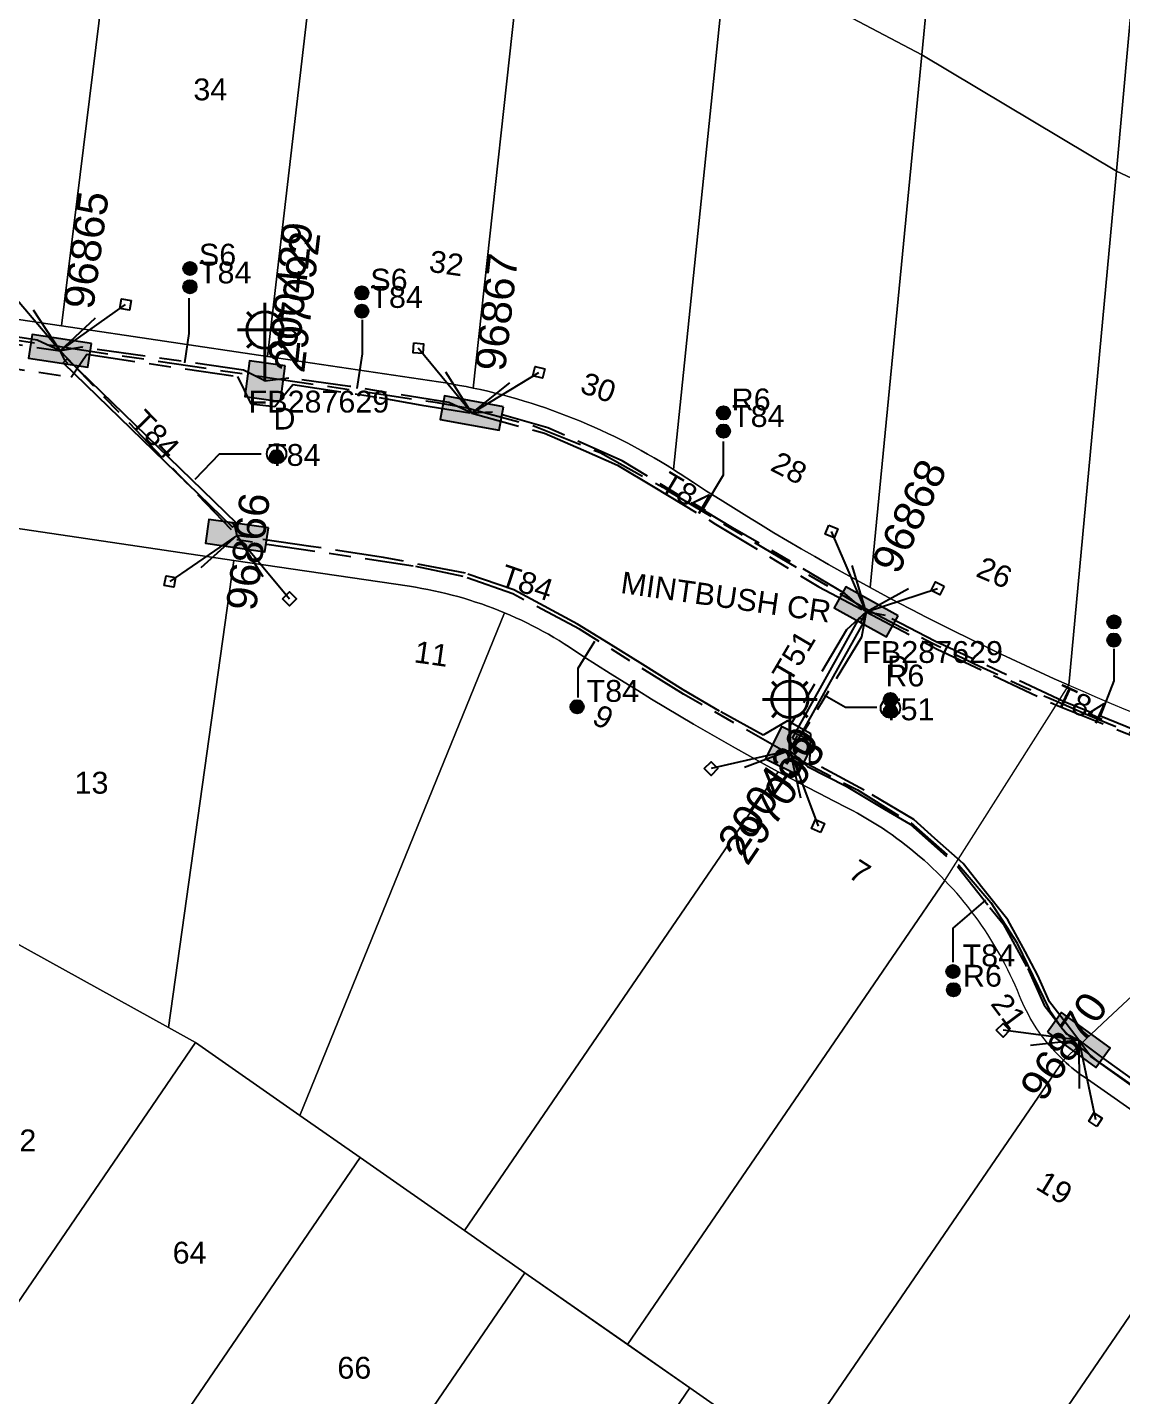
# Model space of a CAD drawing. Header units: metres. Extents: x 282960 to 285195, y 6134329 to 6136665.
# Drawn here: x 283351.6 to 283441.9, y 6135811.4 to 6135924.3 of the extents above; entities that cross this region are included whole.
import ezdxf
from ezdxf.enums import TextEntityAlignment as Align

# ---------------------------------------------------------------- set-up
doc = ezdxf.new("R2010")
doc.units = ezdxf.units.M
doc.linetypes.add('Cable Exist UG', pattern=[8.2, 4, -1.2, 1.8, -1.2])
doc.layers.get('0').update_dxf_attribs({"color": 6})
doc.layers.add('Cadastre Land Parcels_SP_EXT', color=9, linetype='Continuous', lineweight=5)
doc.layers.add('Cadastre Roads_SP_EXT', color=9, linetype='Continuous', lineweight=5)
for name, color, linetype in [('Duct_SP_EXT', 7, 'Continuous'), ('Equip_SP_SL_EXT', 7, 'Continuous'), ('Mains_LV_EXT', 7, 'Continuous'), ('Mains_SL_EXT', 7, 'Continuous'), ('Services_SP_EXT', 7, 'Continuous'), ('SupportsUG_SP_LV_EXT', 7, 'Continuous'), ('SupportsUG_SP_LV_SL_EXT', 7, 'Continuous'), ('Trench_SP_EXT', 7, 'Continuous')]:
    doc.layers.add(name, color=color, linetype=linetype)
doc.styles.add('COLUMN_LABEL', font='arial.ttf')
doc.styles.add('iecARIAL', font='arial.ttf', dxfattribs={"height": 2})
doc.styles.add('POLE_LABEL', font='arial.ttf')
doc.styles.get("Standard").update_dxf_attribs({"font": 'arial.ttf'})

# ---------------------------------------------------------------- blocks, each defined once
blk = doc.blocks.new('COLUMN_EXT')
blk.add_hatch(color=256).paths.add_polyline_path([(-1.49, 1.48), (-1.49, -1.49), (1.48, -1.49), (1.48, 1.48)])
blk.add_lwpolyline([(-1.49, -1.49), (1.48, -1.49), (1.48, 1.48), (-1.49, 1.48)], close=True)
for tag, height, style, flags, p in [('ASSET_NUM', 2.5, 'COLUMN_LABEL', 8, (2, 2)), ('STRUCTURE_PLANT_NUMBER', 0.2, 'POLE_LABEL', 9, (1.81, 0.03)), ('STREET_CODE', 0.2, 'COLUMN_LABEL', 9, (1.81, -0.2))]:
    blk.add_attdef(tag, text='', height=height, dxfattribs=dict(style=style, flags=flags)).set_placement(p, align=Align.MIDDLE_LEFT)
at = {"flags": 9}
for tag, p in [('COLUMN_TYPE', (1.81, -0.4)), ('OWNED_BY', (1.81, -0.6)), ('STATE', (1.81, -0.8)), ('USAGE', (1.81, -1)), ('LEGEND', (1.81, -1.2)), ('STREETNAME', (1.81, -1.6)), ('SUBURB', (1.81, -1.8)), ('LOCATION', (1.81, -1.4)), ('NOTES', (1.81, -2))]:
    blk.add_attdef(tag, text='', height=0.2, dxfattribs=at).set_placement(p, align=Align.MIDDLE_LEFT)
at = {"flags": 1}
blk.add_attdef('Z', (1.81, -2.35), '', height=0.2, dxfattribs=at)
blk = doc.blocks.new('PILLAR_EXT')
blk.add_hatch(color=256).paths.add_polyline_path([(-2.475, 0.99), (-2.475, -0.99), (2.475, -0.99), (2.475, 0.99)])
blk.add_lwpolyline([(-2.475, -0.99), (2.475, -0.99), (2.475, 0.99), (-2.475, 0.99)], close=True)
at = {"style": 'iecARIAL', "flags": 8}
blk.add_attdef('ASSET_NUM', (1.5, 3.5), '', height=2.5, dxfattribs=at)
for tag, p, flags in [('OWNED_BY', (0, -0.2), 9), ('STATE', (0, -0.4), 9), ('SUPPORT_TYPE', (0, -0.6), 9), ('USAGE', (0, -0.8), 9), ('LEGEND', (0, -1), 9), ('LOCATION', (0, -1.2), 9), ('STREETNAME', (0, -1.8), 9), ('SUBURB', (0, -2), 1), ('NOTES', (0, -1.4), 9), ('PARENT', (0, -1.6), 9)]:
    blk.add_attdef(tag, p, '', height=0.2, dxfattribs=dict(flags=flags))
blk = doc.blocks.new('DUCT_EXT')
blk.add_circle((0, 0.8), 0.8)
at = {"flags": 1}
blk.add_attdef('Z', (0, 0), '', height=0.2, dxfattribs=at)
at = {"flags": 9}
for tag, p in [('DUCT_CODE', (0, 0)), ('XSECT_TYPE', (0, -0.2)), ('STATE', (0, -0.6)), ('FB_REFERENCE', (0, -0.4)), ('NOTES', (0, -0.8))]:
    blk.add_attdef(tag, text='', height=0.2, dxfattribs=at).set_placement(p, align=Align.MIDDLE_LEFT)
blk = doc.blocks.new('SL_LANTERN_EXT')
at = {"lineweight": 40}
for p, q in [((-1.46, 5.68), (-1.06, 5.28)), ((0, 1.97), (0, 6.47)), ((1.46, 5.68), (1.06, 5.28)), ((-2.25, 4.22), (2.25, 4.22)), ((-1.46, 2.76), (-1.06, 3.16)), ((0, 0), (0, 2.72)), ((1.46, 2.76), (1.06, 3.16))]:
    blk.add_line(p, q, dxfattribs=at)
blk.add_circle((0, 4.22), 1.5, dxfattribs=at)
at = {"style": 'iecARIAL', "flags": 8}
blk.add_attdef('ASSET_NUM', (1.5, 1.5), '', height=2.5, dxfattribs=at)
for tag, p, height, flags in [('CONSTRUCTED_VOLTAGE', (0.98, -0.65), 0.2, 9), ('CONTROL_TYPE', (0.98, -0.85), 0.2, 9), ('LANTERN_PURPOSE', (0.98, -1.05), 0.2, 9), ('LANTERN_TYPE', (0.98, -1.25), 0.2, 9), ('LNUMBER', (2.18, -3.25), 2.5, 8), ('OPERATING_VOLTAGE', (0.98, -1.65), 0.2, 9), ('ORIENTATION', (0.98, -1.85), 0.2, 9), ('OWNED_BY', (0.98, -2.05), 0.2, 9), ('STATE', (0.98, -2.25), 0.2, 9), ('NO_PHASES', (0.98, -1.45), 0.2, 9), ('USAGE', (0.98, -2.45), 0.2, 9), ('CEXIST', (0.98, -2.65), 0.2, 9), ('CNEW', (0.98, -2.85), 0.2, 9), ('CNUMBER', (0.98, -3.05), 0.2, 9), ('CREMOVE', (0.98, -3.25), 0.2, 9), ('CREPLACE', (0.98, -3.45), 0.2, 9), ('LKINGHEIGHT', (0.98, -3.65), 0.2, 9), ('LBRACKET', (0.98, -3.85), 0.2, 9), ('LBRACKETVOCAB', (0.98, -4.05), 0.2, 9), ('LCATEGORY', (0.98, -4.25), 0.2, 9), ('LCHARGE1', (0.98, -4.45), 0.2, 9), ('LCHARGE1PERCENT', (0.98, -4.65), 0.2, 9), ('LCHARGE2', (0.98, -4.85), 0.2, 9), ('LCHARGE2PERCENT', (0.98, -5.05), 0.2, 9), ('LCHARGE3', (0.98, -5.25), 0.2, 9), ('LCHARGE3PERCENT', (0.98, -5.45), 0.2, 9), ('LEXIST', (0.98, -5.65), 0.2, 9), ('LLAMP', (0.98, -5.85), 0.2, 9), ('LLAMPVOCAB', (0.98, -6.05), 0.2, 9), ('LMAST', (0.98, -6.25), 0.2, 9), ('LMASTVOCAB', (0.98, -6.45), 0.2, 9), ('LNEW', (0.98, -6.65), 0.2, 9), ('LANTNUMBER', (0.98, -6.85), 0.2, 9), ('LOUTREACH', (0.98, -7.25), 0.2, 9), ('LOUTREACHVOCAB', (0.98, -7.45), 0.2, 9), ('LRATECODE', (0.98, -7.65), 0.2, 9), ('LREMOVE', (0.98, -7.85), 0.2, 9), ('LREPLACE', (0.98, -8.05), 0.2, 9), ('LTYPE', (0.98, -8.25), 0.2, 9), ('LTYPEVOCAB', (0.98, -8.45), 0.2, 9), ('LEGEND', (0.98, -8.65), 0.2, 9), ('LOCATION', (0.98, -8.85), 0.2, 9), ('NOTES', (0.98, -9.05), 0.2, 9), ('STREETNAME', (0.98, -9.25), 0.2, 9), ('SUBURB', (0.98, -9.45), 0.2, 1)]:
    blk.add_attdef(tag, p, '', height=height, dxfattribs=dict(flags=flags))
blk = doc.blocks.new('CCP_EXT')
at = {"flags": 9}
for tag, p in [('STATE', (0, -1.8)), ('LEGEND', (0, -1.4)), ('LIFE_SUPPORT', (0, -1.6)), ('NOTES', (0, -2))]:
    blk.add_attdef(tag, text='', height=0.2, dxfattribs=at).set_placement(p, align=Align.MIDDLE_LEFT)
blk.add_wipeout([(0, 0.57), (0.57, 0), (0, -0.57), (-0.57, 0)])
blk.add_lwpolyline([(-0.57, 0), (0, 0.57), (0.57, 0), (0, -0.57), (-0.57, 0)])
at = {"flags": 1}
blk.add_attdef('Z', (0, 0), '', height=0.2, dxfattribs=at)
at = {"flags": 9}
for tag, p in [('CCP_TYPE', (0, 0)), ('CONSTRUCTED_VOLTAGE', (0, -0.2)), ('OPERATING_VOLTAGE', (0, -0.6)), ('ORIENTATION', (0, -0.8)), ('OWNED_BY', (0, -1)), ('NO_PHASES', (0, -0.4)), ('USAGE', (0, -1.2))]:
    blk.add_attdef(tag, text='', height=0.2, dxfattribs=at).set_placement(p, align=Align.MIDDLE_LEFT)
blk = doc.blocks.new('CABLE_LARGE_EXT')
h = blk.add_hatch(color=256)
edge = h.paths.add_edge_path()
edge.add_arc((0, 0.55), 0.55, 0, 360)
blk.add_circle((0, 0.55), 0.55)
at = {"flags": 1}
blk.add_attdef('Z', (0, 0), '', height=0.2, dxfattribs=at)
at = {"flags": 9}
for tag, p in [('COND_CODE', (0, 0)), ('STATE', (0, -0.4)), ('XSECT_SIZE', (0, -0.6)), ('FB_REFERENCE', (0, -0.2)), ('NOTES', (0, -0.8))]:
    blk.add_attdef(tag, text='', height=0.2, dxfattribs=at).set_placement(p, align=Align.MIDDLE_LEFT)

msp = doc.modelspace()

# ---------------------------------------------------------------- linework, layer by layer
at = {"layer": 'Cadastre Land Parcels_SP_EXT', "linetype": 'Continuous'}
for points in [[(283429.61, 6135965.33), (283428.79, 6135965.7), (283427.96, 6135966.05), (283427.13, 6135966.41), (283426.3, 6135966.75), (283425.47, 6135967.09), (283424.63, 6135967.42), (283423.79, 6135967.74), (283422.94, 6135968.06), (283422.1, 6135968.37), (283421.25, 6135968.67), (283420.4, 6135968.97), (283419.54, 6135969.25), (283418.69, 6135969.54), (283417.83, 6135969.81), (283416.97, 6135970.08), (283416.11, 6135970.34), (283415.24, 6135970.59), (283414.38, 6135970.83), (283413.51, 6135971.07), (283409.32, 6135930.53), (283425.42, 6135922.03), (283429.61, 6135965.33)], [(283445.46, 6135956.54), (283444.71, 6135957.04), (283443.95, 6135957.54), (283443.18, 6135958.03), (283442.42, 6135958.51), (283441.64, 6135958.99), (283440.87, 6135959.46), (283440.09, 6135959.92), (283439.3, 6135960.38), (283438.52, 6135960.83), (283437.72, 6135961.27), (283436.93, 6135961.71), (283436.13, 6135962.14), (283435.33, 6135962.56), (283434.52, 6135962.98), (283433.71, 6135963.39), (283432.9, 6135963.79), (283432.08, 6135964.18), (283431.26, 6135964.57), (283430.44, 6135964.95), (283429.61, 6135965.33), (283425.42, 6135922.03), (283441.47, 6135912.45), (283445.46, 6135956.54)], [(283461.32, 6135947.06), (283460.4, 6135947.53), (283459.48, 6135948.02), (283458.57, 6135948.51), (283457.66, 6135949), (283456.75, 6135949.51), (283455.85, 6135950.02), (283454.95, 6135950.54), (283454.06, 6135951.06), (283453.17, 6135951.59), (283452.28, 6135952.12), (283451.4, 6135952.67), (283450.52, 6135953.22), (283449.64, 6135953.77), (283448.77, 6135954.33), (283447.9, 6135954.9), (283447.04, 6135955.48), (283446.18, 6135956.06), (283445.46, 6135956.54), (283441.47, 6135912.45), (283457.75, 6135904.84), (283461.32, 6135947.06)], [(283337.43, 6135902.19), (283354.45, 6135899.67), (283359.33, 6135939.38), (283342.56, 6135941.87), (283337.43, 6135902.19)], [(283354.45, 6135899.67), (283371.45, 6135897.15), (283376.06, 6135936.9), (283359.33, 6135939.38), (283354.45, 6135899.67)], [(283392.78, 6135934.43), (283376.06, 6135936.9), (283371.45, 6135897.15), (283385.54, 6135895.06), (283386.12, 6135894.97), (283386.69, 6135894.88), (283387.27, 6135894.77), (283387.84, 6135894.67), (283388.41, 6135894.55), (283392.78, 6135934.43)], [(283425.42, 6135922.03), (283409.32, 6135930.53), (283404.92, 6135887.83), (283405.2, 6135887.65), (283405.47, 6135887.47), (283406.57, 6135886.76), (283407.66, 6135886.05), (283408.77, 6135885.35), (283409.87, 6135884.66), (283410.98, 6135883.98), (283412.1, 6135883.3), (283413.21, 6135882.62), (283414.34, 6135881.96), (283415.46, 6135881.3), (283416.59, 6135880.65), (283417.73, 6135880), (283418.86, 6135879.36), (283420.01, 6135878.73), (283421.15, 6135878.1), (283425.42, 6135922.03)], [(283441.47, 6135912.45), (283425.42, 6135922.03), (283421.15, 6135878.1), (283422.3, 6135877.48), (283423.45, 6135876.87), (283424.61, 6135876.26), (283425.77, 6135875.66), (283426.93, 6135875.07), (283428.1, 6135874.49), (283429.26, 6135873.91), (283430.44, 6135873.34), (283431.61, 6135872.77), (283432.79, 6135872.21), (283433.98, 6135871.66), (283435.16, 6135871.12), (283436.35, 6135870.58), (283437.54, 6135870.05), (283441.47, 6135912.45)], [(283457.75, 6135904.84), (283441.47, 6135912.45), (283437.54, 6135870.05), (283438.71, 6135869.54), (283439.88, 6135869.04), (283441.05, 6135868.54), (283442.23, 6135868.05), (283443.4, 6135867.57), (283444.58, 6135867.1), (283445.76, 6135866.63), (283446.95, 6135866.17), (283448.14, 6135865.71), (283449.33, 6135865.26), (283450.52, 6135864.82), (283451.72, 6135864.39), (283452.91, 6135863.96), (283454.11, 6135863.54), (283457.75, 6135904.84)], [(283368.66, 6135880.34), (283350.68, 6135883), (283346.16, 6135850.55), (283348.83, 6135849.79), (283363.27, 6135841.8), (283368.66, 6135880.34)], [(283391, 6135876.01), (283390.53, 6135876.21), (283390.06, 6135876.39), (283389.58, 6135876.57), (283389.1, 6135876.74), (283388.61, 6135876.9), (283388.13, 6135877.06), (283387.64, 6135877.21), (283387.15, 6135877.35), (283386.66, 6135877.48), (283386.16, 6135877.61), (283385.67, 6135877.72), (283385.17, 6135877.83), (283384.67, 6135877.94), (283384.17, 6135878.03), (283383.66, 6135878.12), (283383.16, 6135878.2), (283368.66, 6135880.34), (283363.27, 6135841.8), (283365.5, 6135840.57), (283374.1, 6135834.56), (283391, 6135876.01)], [(283413.58, 6135862.9), (283412.4, 6135863.54), (283411.23, 6135864.19), (283410.06, 6135864.84), (283408.9, 6135865.5), (283407.73, 6135866.17), (283406.58, 6135866.84), (283405.42, 6135867.52), (283404.27, 6135868.2), (283403.13, 6135868.9), (283401.99, 6135869.6), (283400.85, 6135870.3), (283399.72, 6135871.01), (283398.59, 6135871.73), (283397.46, 6135872.45), (283396.34, 6135873.18), (283395.92, 6135873.46), (283395.49, 6135873.72), (283395.06, 6135873.98), (283394.62, 6135874.24), (283394.18, 6135874.48), (283393.74, 6135874.72), (283393.29, 6135874.95), (283392.84, 6135875.18), (283392.38, 6135875.4), (283391.93, 6135875.61), (283391.47, 6135875.82), (283391, 6135876.01), (283374.1, 6135834.56), (283379.09, 6135831.08), (283387.69, 6135825.07), (283413.58, 6135862.9)], [(283427.33, 6135853.93), (283427, 6135854.28), (283426.66, 6135854.62), (283426.31, 6135854.95), (283425.96, 6135855.28), (283425.6, 6135855.6), (283425.24, 6135855.92), (283424.87, 6135856.23), (283424.5, 6135856.53), (283424.12, 6135856.83), (283423.74, 6135857.13), (283423.36, 6135857.41), (283422.97, 6135857.69), (283422.57, 6135857.97), (283422.17, 6135858.24), (283421.77, 6135858.5), (283421.36, 6135858.75), (283420.95, 6135859), (283420.53, 6135859.24), (283420.11, 6135859.48), (283419.69, 6135859.7), (283419.26, 6135859.92), (283418.12, 6135860.51), (283416.98, 6135861.1), (283415.84, 6135861.69), (283414.71, 6135862.29), (283413.58, 6135862.9), (283387.69, 6135825.07), (283392.68, 6135821.58), (283401.15, 6135815.67), (283427.33, 6135853.93)], [(283437.1, 6135839.12), (283436.85, 6135839.36), (283436.61, 6135839.6), (283436.38, 6135839.84), (283436.15, 6135840.1), (283435.93, 6135840.35), (283435.71, 6135840.62), (283435.5, 6135840.88), (283435.3, 6135841.15), (283435.1, 6135841.43), (283434.91, 6135841.71), (283434.72, 6135842), (283434.54, 6135842.28), (283434.37, 6135842.58), (283434.21, 6135842.88), (283434.05, 6135843.18), (283433.9, 6135843.48), (283433.75, 6135843.79), (283433.62, 6135844.1), (283433.49, 6135844.41), (283433.31, 6135844.85), (283433.12, 6135845.29), (283432.92, 6135845.72), (283432.72, 6135846.15), (283432.51, 6135846.58), (283432.3, 6135847), (283432.08, 6135847.42), (283431.85, 6135847.84), (283431.61, 6135848.25), (283431.37, 6135848.66), (283431.12, 6135849.07), (283430.87, 6135849.47), (283430.61, 6135849.87), (283430.34, 6135850.26), (283430.06, 6135850.65), (283429.78, 6135851.03), (283429.5, 6135851.41), (283429.21, 6135851.79), (283428.91, 6135852.16), (283428.61, 6135852.52), (283428.3, 6135852.88), (283427.98, 6135853.24), (283427.66, 6135853.59), (283427.33, 6135853.93), (283401.15, 6135815.67), (283406.28, 6135812.09), (283414.62, 6135806.27), (283437.1, 6135839.12)], [(283363.27, 6135841.8), (283348.83, 6135849.79), (283327.37, 6135818.33), (283342.89, 6135807.49), (283365.5, 6135840.57), (283363.27, 6135841.8)], [(283342.89, 6135807.49), (283356.48, 6135798), (283379.09, 6135831.08), (283374.1, 6135834.56), (283365.5, 6135840.57), (283342.89, 6135807.49)], [(283450.47, 6135829.59), (283438.81, 6135837.73), (283438.55, 6135837.91), (283438.3, 6135838.1), (283438.05, 6135838.29), (283437.8, 6135838.49), (283437.56, 6135838.7), (283437.33, 6135838.91), (283437.1, 6135839.12), (283414.62, 6135806.27), (283419.87, 6135802.6), (283428.08, 6135796.87), (283450.47, 6135829.59)], [(283356.48, 6135798), (283370.07, 6135788.51), (283392.68, 6135821.58), (283387.69, 6135825.07), (283379.09, 6135831.08), (283356.48, 6135798)], [(283428.08, 6135796.87), (283433.47, 6135793.11), (283441.54, 6135787.47), (283463.93, 6135820.19), (283450.47, 6135829.59), (283428.08, 6135796.87)], [(283370.07, 6135788.51), (283383.67, 6135779.02), (283406.28, 6135812.09), (283401.16, 6135815.67), (283392.68, 6135821.58), (283370.07, 6135788.51)], [(283383.67, 6135779.02), (283397.26, 6135769.53), (283419.87, 6135802.6), (283414.62, 6135806.27), (283406.28, 6135812.09), (283383.67, 6135779.02)]]:
    msp.add_lwpolyline(points, close=True, dxfattribs=at)
msp.add_lwpolyline([(283392.78, 6135934.43), (283388.41, 6135894.55), (283389.01, 6135894.42), (283389.62, 6135894.28), (283390.22, 6135894.13), (283390.82, 6135893.98), (283391.41, 6135893.82), (283392.01, 6135893.65), (283392.6, 6135893.48), (283393.19, 6135893.3), (283393.78, 6135893.11), (283394.36, 6135892.91), (283394.95, 6135892.7), (283395.53, 6135892.49), (283396.11, 6135892.27), (283396.68, 6135892.05), (283397.25, 6135891.81), (283397.82, 6135891.57), (283398.39, 6135891.33), (283398.95, 6135891.07), (283399.51, 6135890.81), (283400.07, 6135890.54), (283400.62, 6135890.27), (283401.17, 6135889.99), (283401.72, 6135889.7), (283402.26, 6135889.4), (283402.8, 6135889.1), (283403.34, 6135888.79), (283403.87, 6135888.48), (283404.4, 6135888.16), (283404.92, 6135887.83), (283409.32, 6135930.53)], dxfattribs=at)
at = {"layer": 'Duct_SP_EXT'}
for p, q in [((283354.58, 6135896.62), (283354.75, 6135896.79)), ((283354.58, 6135896.62), (283368.55, 6135883.07)), ((283354.91, 6135896.96), (283354.75, 6135896.79)), ((283354.91, 6135896.96), (283368.89, 6135883.41)), ((283368.55, 6135883.07), (283368.72, 6135883.24)), ((283368.89, 6135883.41), (283368.72, 6135883.24)), ((283414.75, 6135865.67), (283420.29, 6135875.61)), ((283415.17, 6135865.44), (283420.71, 6135875.37)), ((283420.29, 6135875.61), (283420.5, 6135875.49)), ((283420.71, 6135875.37), (283420.5, 6135875.49)), ((283414.75, 6135865.67), (283414.96, 6135865.56)), ((283415.17, 6135865.44), (283414.96, 6135865.56))]:
    msp.add_line(p, q, dxfattribs=at)
for points in [[(283364.95, 6135901.96), (283364.95, 6135899.05), (283364.58, 6135896.62)], [(283379.24, 6135900.17), (283379.24, 6135897.38), (283378.81, 6135894.5)], [(283409.04, 6135890.15), (283409.04, 6135887.36), (283407.36, 6135884.57)], [(283370.92, 6135889.09), (283367.44, 6135889.09), (283365.45, 6135887.01)], [(283397.06, 6135869.04), (283397.06, 6135871.44), (283398.45, 6135873.66)], [(283441.27, 6135873.04), (283441.27, 6135870.41), (283440.12, 6135867.48)], [(283421.7, 6135868.21), (283419.13, 6135868.21), (283417.38, 6135869.19)], [(283428, 6135847.19), (283428, 6135849.99), (283430.7, 6135852.32)]]:
    msp.add_lwpolyline(points, dxfattribs=at)
at = {"layer": 'Mains_LV_EXT', "linetype": 'Cable Exist UG'}
for points in [[(283320.3, 6135902.76), (283336.18, 6135900.28), (283354.32, 6135897.62)], [(283354.32, 6135897.62), (283368.92, 6135882.38)], [(283420.83, 6135876.09), (283419.21, 6135874.62), (283414.54, 6135866.69), (283414.53, 6135864.65)], [(283420.83, 6135876.09), (283426.69, 6135873.02), (283431.32, 6135870.83), (283436.67, 6135868.33), (283441.71, 6135866.31), (283451.32, 6135862.47), (283452.14, 6135860.18), (283468.16, 6135855.09), (283470.9, 6135856.51)]]:
    msp.add_lwpolyline(points, dxfattribs=at)
at = {"layer": 'Mains_SL_EXT', "linetype": 'Cable Exist UG'}
for points in [[(283354.32, 6135897.62), (283352.43, 6135898.5), (283338.78, 6135900.61), (283322.09, 6135902.99), (283320.29, 6135902.81)], [(283371.26, 6135895.12), (283369.47, 6135896.03), (283356.13, 6135897.91), (283354.32, 6135897.62)], [(283388.29, 6135892.49), (283386.4, 6135893.35), (283378.23, 6135894.68), (283373.19, 6135895.36), (283371.22, 6135895.12)], [(283420.83, 6135876.09), (283420.45, 6135873.99), (283415.78, 6135866.37), (283414.53, 6135864.65)], [(283453.93, 6135861.68), (283452.35, 6135862.69), (283451.34, 6135862.99), (283439.49, 6135867.74), (283437.11, 6135868.7), (283426.5, 6135873.68), (283422.41, 6135875.78), (283420.83, 6135876.09)]]:
    msp.add_lwpolyline(points, dxfattribs=at)
at = {"layer": 'Services_SP_EXT'}
msp.add_lwpolyline([(283354.32, 6135897.62), (283349.87, 6135902.87)], dxfattribs=at)
at = {"layer": 'Trench_SP_EXT', "linetype": 'Cable Exist UG'}
for points in [[(283320.13, 6135903.04), (283337.18, 6135900.51), (283354.21, 6135897.99), (283354.31, 6135897.97)], [(283354.32, 6135897.62), (283351.71, 6135901.59)], [(283354.32, 6135897.62), (283357.64, 6135900.71)], [(283354.31, 6135897.97), (283371.2, 6135895.47), (283371.25, 6135895.46)], [(283354.96, 6135896.58), (283354.75, 6135896.79), (283354.32, 6135897.62)], [(283388.29, 6135892.49), (283385.72, 6135896.55)], [(283371.25, 6135895.46), (283385.27, 6135893.38), (283388.04, 6135892.89), (283388.3, 6135892.82)], [(283388.29, 6135892.49), (283391.7, 6135895.21)], [(283368.48, 6135883.47), (283368.72, 6135883.24), (283368.92, 6135882.38)], [(283368.92, 6135882.38), (283365.46, 6135879.29)], [(283368.92, 6135882.38), (283371.41, 6135878.42)], [(283420.83, 6135876.09), (283419.35, 6135880.93)], [(283420.83, 6135876.09), (283424.51, 6135878.13)], [(283420.83, 6135876.09), (283420.5, 6135875.49), (283420.37, 6135875.25)], [(283415.14, 6135865.88), (283414.96, 6135865.56), (283414.53, 6135864.65)], [(283414.53, 6135864.65), (283410.23, 6135863.06)], [(283414.53, 6135864.65), (283415.53, 6135860.22)], [(283438.37, 6135840.78), (283433.94, 6135840.27)], [(283438.37, 6135840.78), (283438.42, 6135836.08)]]:
    msp.add_lwpolyline(points, dxfattribs=at)
msp.add_lwpolyline([(283420.77, 6135876.38, 0.020059), (283436.91, 6135868.55), (283436.91, 6135868.55), (283437.74, 6135868.19), (283437.74, 6135868.19, 0.019078), (283453.64, 6135861.99), (283453.64, 6135861.99), (283453.92, 6135861.88)], format="xyb", dxfattribs=at)

# ---------------------------------------------------------------- block references
at = {"layer": 'Duct_SP_EXT'}
for name, p in [('CABLE_LARGE_EXT', (283365.04, 6135903.86)), ('CABLE_LARGE_EXT', (283365.04, 6135902.36)), ('CABLE_LARGE_EXT', (283379.22, 6135901.84)), ('CABLE_LARGE_EXT', (283379.22, 6135900.34)), ('CABLE_LARGE_EXT', (283409.05, 6135891.95)), ('CABLE_LARGE_EXT', (283409.05, 6135890.45)), ('DUCT_EXT', (283372.18, 6135888.33)), ('CABLE_LARGE_EXT', (283372.18, 6135888.33)), ('CABLE_LARGE_EXT', (283441.27, 6135874.71)), ('CABLE_LARGE_EXT', (283441.26, 6135873.21)), ('DUCT_EXT', (283422.83, 6135867.35)), ('CABLE_LARGE_EXT', (283422.84, 6135868.3)), ('CABLE_LARGE_EXT', (283396.98, 6135867.71)), ('CABLE_LARGE_EXT', (283422.83, 6135867.35)), ('CABLE_LARGE_EXT', (283427.99, 6135845.88)), ('CABLE_LARGE_EXT', (283428.03, 6135844.38))]:
    msp.add_blockref(name, p, dxfattribs=at)
at = {"layer": 'Equip_SP_SL_EXT'}
ref = msp.add_blockref('SL_LANTERN_EXT', (283371.22, 6135895.12), dxfattribs=at)
ref.add_attrib('ASSET_NUM', '200429', dxfattribs={"layer": '0', "height": 2.5, "rotation": 84.0685, "style": 'iecARIAL'}).set_placement((283372.72, 6135896.62), align=Align.MIDDLE_LEFT)
ref = msp.add_blockref('SL_LANTERN_EXT', (283414.53, 6135864.65), dxfattribs=at)
ref.add_attrib('ASSET_NUM', '200430', dxfattribs={"layer": '0', "height": 2.5, "rotation": 55.5074, "style": 'iecARIAL'}).set_placement((283416.03, 6135866.15), align=Align.MIDDLE_RIGHT)
at = {"layer": 'SupportsUG_SP_LV_EXT'}
ref = msp.add_blockref('PILLAR_EXT', (283354.32, 6135897.62), dxfattribs=dict(at, rotation=171.5288552245106))
ref.add_attrib('ASSET_NUM', '96865', dxfattribs={"layer": '0', "height": 2.5, "rotation": 82.2881, "style": 'iecARIAL'}).set_placement((283355.82, 6135901.12), align=Align.MIDDLE_LEFT)
ref = msp.add_blockref('PILLAR_EXT', (283388.29, 6135892.49), dxfattribs=dict(at, rotation=169.5085232123611))
ref.add_attrib('ASSET_NUM', '96867', dxfattribs={"layer": '0', "height": 2.5, "rotation": 83.5567, "style": 'iecARIAL'}).set_placement((283389.79, 6135895.99), align=Align.MIDDLE_LEFT)
ref = msp.add_blockref('PILLAR_EXT', (283420.83, 6135876.09), dxfattribs=dict(at, rotation=150.9453957486759))
ref.add_attrib('ASSET_NUM', '96868', dxfattribs={"layer": '0', "height": 2.5, "rotation": 65.0715, "style": 'iecARIAL'}).set_placement((283422.33, 6135879.59), align=Align.MIDDLE_LEFT)
ref = msp.add_blockref('PILLAR_EXT', (283368.92, 6135882.38), dxfattribs=dict(at, rotation=171.8698979099665))
ref.add_attrib('ASSET_NUM', '96866', dxfattribs={"layer": '0', "height": 2.5, "rotation": 83.012, "style": 'iecARIAL'}).set_placement((283370.42, 6135885.88), align=Align.MIDDLE_RIGHT)
ref = msp.add_blockref('PILLAR_EXT', (283438.37, 6135840.78), dxfattribs=dict(at, rotation=323.9224536061195))
ref.add_attrib('ASSET_NUM', '96870', dxfattribs={"layer": '0', "height": 2.5, "rotation": 55.6363, "style": 'iecARIAL'}).set_placement((283439.87, 6135844.28), align=Align.MIDDLE_RIGHT)
at = {"layer": 'SupportsUG_SP_LV_SL_EXT'}
ref = msp.add_blockref('COLUMN_EXT', (283371.22, 6135895.12), dxfattribs=dict(at, rotation=172.2348339229951))
ref.add_attrib('ASSET_NUM', '297092', dxfattribs={"layer": '0', "height": 2.5, "rotation": 83.3399, "style": 'COLUMN_LABEL'}).set_placement((283373.22, 6135895.87), align=Align.MIDDLE_LEFT)
ref = msp.add_blockref('COLUMN_EXT', (283414.53, 6135864.65), dxfattribs=dict(at, rotation=333.7047270269509))
ref.add_attrib('ASSET_NUM', '297093', dxfattribs={"layer": '0', "height": 2.5, "rotation": 55.8771, "style": 'COLUMN_LABEL'}).set_placement((283416.53, 6135865.4), align=Align.MIDDLE_RIGHT)

# ---------------------------------------------------------------- texts
at = {"layer": 'Cadastre Land Parcels_SP_EXT'}
for s, p in [('34', (283365.32, 6135918.28)), ('13', (283355.52, 6135861.1)), ('62', (283349.57, 6135831.6)), ('64', (283363.61, 6135822.34)), ('66', (283377.2, 6135812.85))]:
    msp.add_text(s, height=1.8, dxfattribs=at).set_placement(p)
for s, rotation, p in [('32', 351.9097, (283384.69, 6135904.15)), ('30', 340.2814, (283397.12, 6135894.22)), ('28', 332.5641, (283412.82, 6135887.81)), ('26', 336.771, (283429.78, 6135879.06)), ('11', 351.9268, (283383.46, 6135871.94)), ('9', 332.5998, (283398.1, 6135866.94)), ('7', 327.2869, (283419.23, 6135854.27)), ('21', 306.6646, (283431.03, 6135843.76)), ('19', 328.8361, (283434.71, 6135828.55))]:
    msp.add_text(s, height=1.8, rotation=rotation, dxfattribs=at).set_placement(p)
at = {"layer": 'Cadastre Roads_SP_EXT'}
msp.add_text('MINTBUSH CR', height=1.8, rotation=351.925, dxfattribs=at).set_placement((283400.5, 6135877.65))
at = {"layer": 'Duct_SP_EXT'}
for s, p in [('S6', (283365.78, 6135904.65)), ('T84', (283365.78, 6135903.18)), ('S6', (283379.92, 6135902.59)), ('T84', (283379.92, 6135901.16)), ('FB287629', (283369.88, 6135892.53)), ('R6', (283409.73, 6135892.71)), ('D', (283371.93, 6135891.13)), ('T84', (283409.76, 6135891.34)), ('T84', (283371.48, 6135888.13)), ('FB287629', (283420.51, 6135871.88)), ('D', (283422.56, 6135870.69)), ('R6', (283422.41, 6135869.94)), ('T84', (283397.76, 6135868.67)), ('T51', (283422.13, 6135867.15)), ('T84', (283428.78, 6135846.86)), ('R6', (283428.81, 6135845.18))]:
    msp.add_text(s, height=1.8, dxfattribs=at).set_placement(p)
at = {"layer": 'Mains_LV_EXT'}
for s, rotation, p in [('T84', 314.314, (283360.04, 6135891.66)), ('T84', 329.25, (283403.66, 6135886.2)), ('T84', 341.3504, (283390.5, 6135878.33)), ('T51', 59.5345, (283414.53, 6135870.12)), ('T84', 335.2957, (283436.21, 6135868.54))]:
    msp.add_text(s, height=1.8, rotation=rotation, dxfattribs=at).set_placement(p)

# ---------------------------------------------------------------- next in the draw order: block references
at = {"layer": 'Services_SP_EXT'}
for p, rotation in [((283359.72, 6135901.43), 215.1535918960256), ((283383.88, 6135897.83), 309.8017949590276), ((283393.82, 6135895.84), 211.1700201493466), ((283417.97, 6135882.72), 293.5708746010442), ((283363.39, 6135878.6), 34.43658122848644), ((283426.72, 6135878.03), 198.2599939282894), ((283416.86, 6135858.42), 110.7603224810505), ((283439.74, 6135834.21), 102.2172173907209)]:
    msp.add_blockref('CCP_EXT', p, dxfattribs=dict(at, rotation=rotation))
for p in [(283373.25, 6135877.17), (283408.03, 6135863.16), (283432.12, 6135841.58)]:
    msp.add_blockref('CCP_EXT', p, dxfattribs=at)

# ---------------------------------------------------------------- next in the draw order: linework, layer by layer
at = {"layer": 'Cadastre Roads_SP_EXT', "linetype": 'Continuous'}
for points in [[(283350.68, 6135883), (283368.66, 6135880.34), (283383.16, 6135878.2), (283383.66, 6135878.12), (283384.17, 6135878.03), (283384.67, 6135877.94), (283385.17, 6135877.83), (283385.67, 6135877.72), (283386.16, 6135877.61), (283386.66, 6135877.48), (283387.15, 6135877.35), (283387.64, 6135877.21), (283388.13, 6135877.06), (283388.61, 6135876.9), (283389.1, 6135876.74), (283389.58, 6135876.57), (283390.06, 6135876.39), (283390.53, 6135876.21), (283391, 6135876.01), (283391.47, 6135875.82), (283391.93, 6135875.61), (283392.38, 6135875.4), (283392.84, 6135875.18), (283393.29, 6135874.95), (283393.74, 6135874.72), (283394.18, 6135874.48), (283394.62, 6135874.24), (283395.06, 6135873.98), (283395.49, 6135873.72), (283395.92, 6135873.46), (283396.34, 6135873.18), (283397.46, 6135872.45), (283398.59, 6135871.73), (283399.72, 6135871.01), (283400.85, 6135870.3), (283401.99, 6135869.6), (283403.13, 6135868.9), (283404.27, 6135868.2), (283405.42, 6135867.52), (283406.58, 6135866.84), (283407.73, 6135866.17), (283408.9, 6135865.5), (283410.06, 6135864.84), (283411.23, 6135864.19), (283412.4, 6135863.54), (283413.58, 6135862.9), (283414.71, 6135862.29), (283415.84, 6135861.69), (283416.98, 6135861.1), (283418.12, 6135860.51), (283419.26, 6135859.92), (283419.69, 6135859.7), (283420.11, 6135859.48), (283420.53, 6135859.24), (283420.95, 6135859), (283421.36, 6135858.75), (283421.77, 6135858.5), (283422.17, 6135858.24), (283422.57, 6135857.97), (283422.97, 6135857.69), (283423.36, 6135857.41), (283423.74, 6135857.13), (283424.12, 6135856.83), (283424.5, 6135856.53), (283424.87, 6135856.23), (283425.24, 6135855.92), (283425.6, 6135855.6), (283425.96, 6135855.28), (283426.31, 6135854.95), (283426.66, 6135854.62), (283427, 6135854.28), (283427.33, 6135853.93), (283432.44, 6135861.99), (283432.44, 6135861.99), (283437.54, 6135870.05), (283436.35, 6135870.58), (283435.16, 6135871.12), (283433.98, 6135871.66), (283432.79, 6135872.21), (283431.61, 6135872.77), (283430.44, 6135873.34), (283429.26, 6135873.91), (283428.1, 6135874.49), (283426.93, 6135875.07), (283425.77, 6135875.66), (283424.61, 6135876.26), (283423.45, 6135876.87), (283422.3, 6135877.48), (283421.15, 6135878.1), (283420.01, 6135878.73), (283418.86, 6135879.36), (283417.73, 6135880), (283416.59, 6135880.65), (283415.46, 6135881.3), (283414.34, 6135881.96), (283413.21, 6135882.62), (283412.1, 6135883.3), (283410.98, 6135883.98), (283409.87, 6135884.66), (283408.77, 6135885.35), (283407.66, 6135886.05), (283406.57, 6135886.76), (283405.47, 6135887.47), (283405.2, 6135887.65), (283404.92, 6135887.83), (283404.4, 6135888.16), (283403.87, 6135888.48), (283403.34, 6135888.79), (283402.8, 6135889.1), (283402.26, 6135889.4), (283401.72, 6135889.7), (283401.17, 6135889.99), (283400.62, 6135890.27), (283400.07, 6135890.54), (283399.51, 6135890.81), (283398.95, 6135891.07), (283398.39, 6135891.33), (283397.82, 6135891.57), (283397.25, 6135891.81), (283396.68, 6135892.05), (283396.11, 6135892.27), (283395.53, 6135892.49), (283394.95, 6135892.7), (283394.36, 6135892.91), (283393.78, 6135893.11), (283393.19, 6135893.3), (283392.6, 6135893.48), (283392.01, 6135893.65), (283391.41, 6135893.82), (283390.82, 6135893.98), (283390.22, 6135894.13), (283389.62, 6135894.28), (283389.01, 6135894.42), (283388.41, 6135894.55), (283387.84, 6135894.67), (283387.27, 6135894.77), (283386.69, 6135894.88), (283386.12, 6135894.97), (283385.54, 6135895.06), (283371.45, 6135897.15), (283354.45, 6135899.67), (283337.43, 6135902.19)], [(283444.43, 6135845.96), (283440.76, 6135842.54), (283437.1, 6135839.12), (283437.33, 6135838.91), (283437.56, 6135838.7), (283437.8, 6135838.49), (283438.05, 6135838.29), (283438.3, 6135838.1), (283438.55, 6135837.91), (283438.81, 6135837.73), (283450.47, 6135829.59)]]:
    msp.add_lwpolyline(points, dxfattribs=at)
at = {"layer": 'Mains_LV_EXT', "linetype": 'Cable Exist UG'}
for points in [[(283293.82, 6135949.47), (283293.12, 6135949.76), (283286.1, 6135950.97), (283285.47, 6135946.53), (283287.23, 6135944.89), (283282.57, 6135912.73), (283287.8, 6135905.57), (283309.22, 6135902.31), (283327.84, 6135899.58), (283347.43, 6135896.63), (283355.24, 6135895.44), (283356.53, 6135897.33), (283368.97, 6135895.5), (283370.07, 6135893.25), (283372.04, 6135893.02), (283373.53, 6135894.83), (283380.64, 6135893.77), (283384.18, 6135893.15), (283388.29, 6135892.49)], [(283388.29, 6135892.49), (283394.28, 6135890.82), (283397.51, 6135889.43), (283400.31, 6135888.18), (283403.38, 6135886.36), (283408.41, 6135883.33), (283416.92, 6135878.15), (283420.83, 6135876.09)], [(283438.37, 6135840.78), (283437.08, 6135842.47), (283435.95, 6135843.93), (283434.98, 6135846.09), (283433.95, 6135848.07), (283432.52, 6135850.69), (283430.45, 6135853.28), (283428.84, 6135855.34), (283426.49, 6135857.41), (283424.75, 6135858.97), (283420.67, 6135861.39), (283416.18, 6135863.78), (283416.27, 6135866.02), (283414.35, 6135867.09), (283412.33, 6135865.92), (283408.73, 6135867.9), (283405.73, 6135869.65), (283402.4, 6135871.74), (283399.58, 6135873.5), (283397.01, 6135875.07), (283393.9, 6135876.76), (283391.75, 6135877.9), (283387.76, 6135879.28), (283381, 6135880.58), (283375.01, 6135881.49), (283368.92, 6135882.38)], [(283438.37, 6135840.78), (283440.14, 6135839.46), (283449.89, 6135832.43), (283451.66, 6135833.57), (283453.83, 6135832.13), (283454.36, 6135829.35), (283462.05, 6135823.96), (283464.91, 6135821.96)]]:
    msp.add_lwpolyline(points, dxfattribs=at)
at = {"layer": 'Mains_SL_EXT', "linetype": 'Cable Exist UG'}
for points in [[(283420.83, 6135876.09), (283419.08, 6135877.61), (283409.81, 6135883.02), (283400.7, 6135888.54), (283394.56, 6135891.27), (283390.01, 6135892.56), (283388.29, 6135892.49)], [(283414.53, 6135864.65), (283415.99, 6135863.33), (283419.19, 6135861.72), (283422.33, 6135859.82), (283424.47, 6135858.57), (283428.4, 6135855.06), (283431.04, 6135851.71), (283432.13, 6135850.35), (283434.16, 6135846.67), (283435.51, 6135843.65), (283436.85, 6135841.93), (283437.36, 6135841.28), (283438.37, 6135840.78)], [(283438.37, 6135840.78), (283439.43, 6135839.36), (283448.51, 6135832.82), (283450.15, 6135831.66), (283451.65, 6135831.19)]]:
    msp.add_lwpolyline(points, dxfattribs=at)
at = {"layer": 'Services_SP_EXT'}
for points in [[(283354.32, 6135897.62), (283359.72, 6135901.43)], [(283388.29, 6135892.49), (283383.88, 6135897.83)], [(283388.29, 6135892.49), (283393.82, 6135895.84)], [(283420.83, 6135876.09), (283417.97, 6135882.72)], [(283368.92, 6135882.38), (283363.39, 6135878.6)], [(283368.92, 6135882.38), (283373.25, 6135877.17)], [(283420.83, 6135876.09), (283426.72, 6135878.03)], [(283414.53, 6135864.65), (283408.03, 6135863.16)], [(283414.53, 6135864.65), (283416.86, 6135858.42)], [(283438.37, 6135840.78), (283432.12, 6135841.58)], [(283438.37, 6135840.78), (283439.74, 6135834.21)]]:
    msp.add_lwpolyline(points, dxfattribs=at)
at = {"layer": 'Trench_SP_EXT', "linetype": 'Cable Exist UG'}
for points in [[(283388.3, 6135892.82), (283393.55, 6135891.39), (283398.88, 6135889.22), (283404.05, 6135886.37), (283404.58, 6135886.03), (283420.34, 6135876.61), (283420.81, 6135876.38)], [(283414.42, 6135864.38), (283405.75, 6135869.3), (283397.19, 6135874.66), (283391.68, 6135877.58), (283387.58, 6135879), (283383.46, 6135879.87), (283368.91, 6135882.02)], [(283414.36, 6135864.41), (283420.1, 6135861.4), (283424.5, 6135858.69), (283428.46, 6135855.21), (283428.99, 6135854.6), (283428.99, 6135854.6), (283431.1, 6135852.12), (283433.28, 6135848.75), (283435.01, 6135845.16), (283435.93, 6135843.29), (283437.01, 6135841.72), (283438.09, 6135840.55)], [(283438.09, 6135840.55), (283438.34, 6135840.28), (283439.3, 6135839.52), (283439.3, 6135839.52), (283439.83, 6135839.09), (283451.41, 6135831)]]:
    msp.add_lwpolyline(points, dxfattribs=at)

doc.saveas('drawing.dxf')
